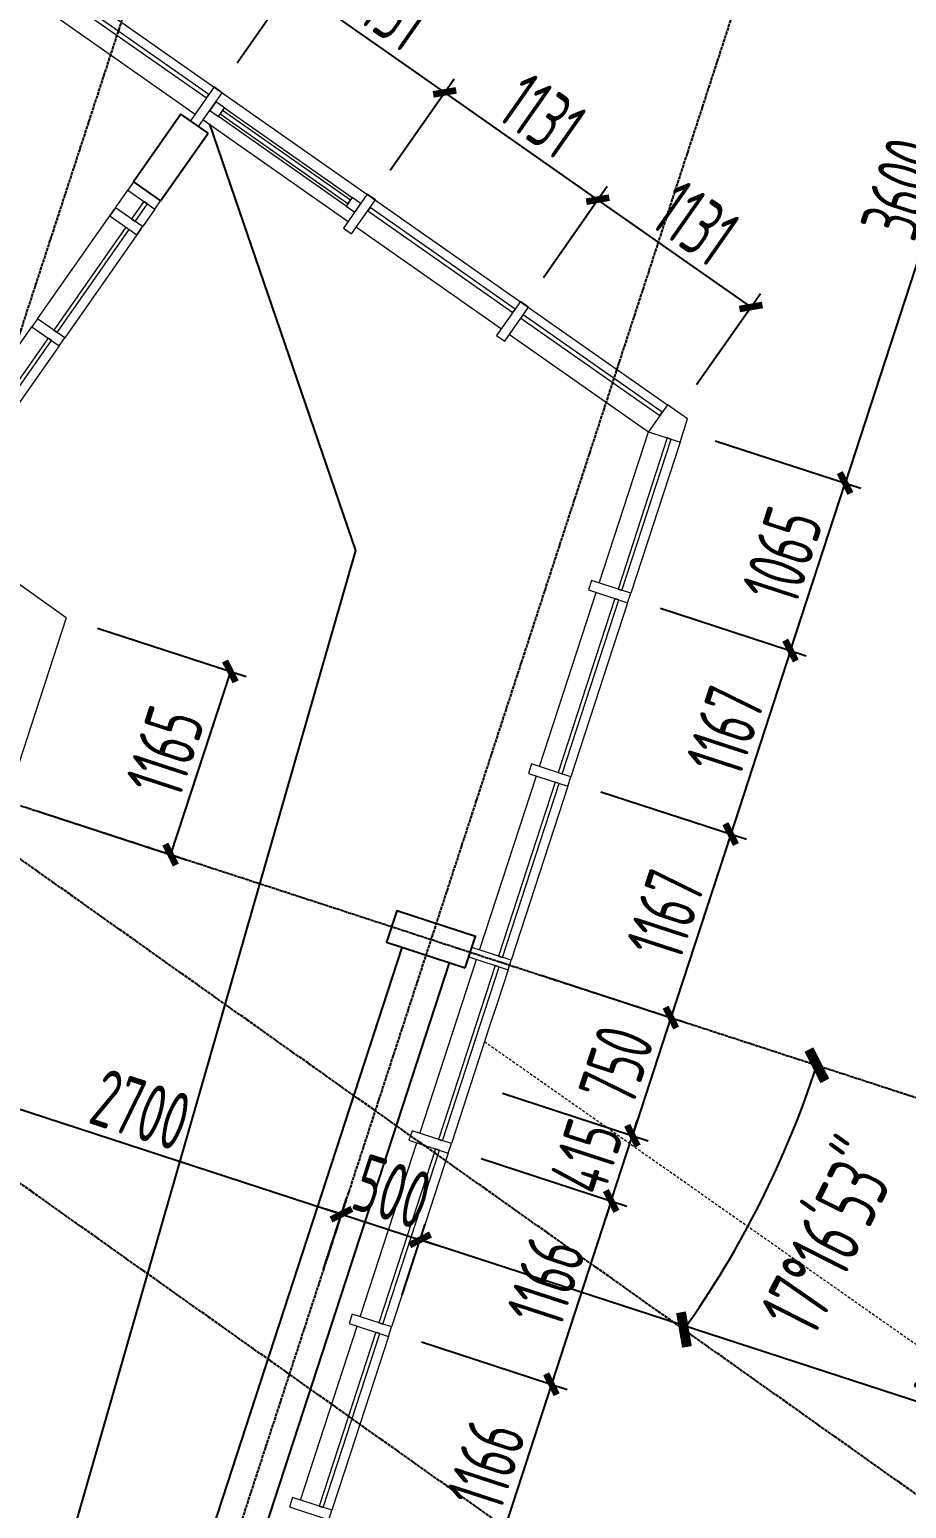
# Model space of a CAD drawing. Header units: millimetres. Extents: x 11515858 to 24947533, y -12764720 to -6305528.
# Drawn here: x 11866537 to 11871839, y -6335151 to -6326210 of the extents above; entities that cross this region are included whole.
import ezdxf

# ---------------------------------------------------------------- set-up
doc = ezdxf.new("R2010")
doc.units = ezdxf.units.MM
doc.header["$LTSCALE"] = 10
for name, pattern in [('A2-RG-AXIS$0$CENTER', [2, 1.25, -0.25, 0.25, -0.25]), ('A2-RG-AXIS$0$DOTE', [2.42, 2, -0.2, 0.02, -0.2]), ('A2-RI-F3$0$HIDDEN', [0.375, 0.25, -0.125]), ('A2-RI-F3$0$Overhead 1_16_', [2.579687, 1.5875, -0.992188])]:
    doc.linetypes.add(name, pattern=pattern)
for name, color, linetype in [('A2-RB-F3$0$A-DIMS-100', 1, 'Continuous'), ('A2-RG-AXIS$0$A-DIMS-100', 1, 'Continuous'), ('A2-RG-AXIS$0$A-GRID', 1, 'A2-RG-AXIS$0$CENTER'), ('A2-RI-F3$0$A-BEAM-PLAN-S', 2, 'Continuous'), ('A2-RI-F3$0$A-COLS-PLAN-C', 7, 'Continuous'), ('A2-RI-F3$0$A-SYMB-VOID', 35, 'Continuous')]:
    doc.layers.add(name, color=color, linetype=linetype)
for name, color, linetype, lineweight in [('A2-RI-F3$0$A-FLOR-OVHD', 8, 'A2-RI-F3$0$Overhead 1_16_', 5), ('A2-RI-F3$0$A-GLAZ', 140, 'Continuous', 5), ('A2-RI-F3$0$A-GLAZ-CWMG', 3, 'Continuous', 5), ('A2-RI-F3$0$A-WALL', 7, 'Continuous', 5)]:
    doc.layers.add(name, color=color, linetype=linetype, lineweight=lineweight)
doc.styles.add('A2-RB-F3$0$XD2008', font='hzs.shx', dxfattribs={"width": 0.7, "bigfont": 'hztxt.shx'})
doc.styles.add('A2-RG-AXIS$0$XD2008', font='hzs.shx', dxfattribs={"width": 0.7, "bigfont": 'hztxt.shx'})
doc.dimstyles.new('A2-RB-F3$0$XD100$0', dxfattribs={"dimscale": 100, "dimtxt": 3.5, "dimasz": 1, "dimexe": 1, "dimexo": 2, "dimgap": 0.5, "dimtad": 1, "dimdec": 0, "dimdsep": 46, "dimtxsty": 'A2-RB-F3$0$XD2008', "dimblk1": 'A2-RB-F3$0$_ArchTick', "dimblk2": 'A2-RB-F3$0$_ArchTick', "dimsah": 1, "dimcen": 2.5, "dimclrt": 4, "dimaunit": 1, "dimadec": 0, "dimazin": 0, "dimtfac": 1, "dimtdec": 0, "dimtix": 1, "dimtmove": 1, "dimatfit": 3, "dimfxl": 0, "dimtolj": 1, "dimtzin": 0, "dimarcsym": 0})
doc.dimstyles.new('A2-RG-AXIS$0$XD150', dxfattribs={"dimscale": 300, "dimtxt": 2.5, "dimasz": 1.5, "dimexe": 1, "dimexo": 2, "dimgap": 0.5, "dimtad": 1, "dimdec": 0, "dimdsep": 46, "dimtxsty": 'A2-RG-AXIS$0$XD2008', "dimcen": 2.5, "dimclrt": 4, "dimaunit": 1, "dimadec": 3, "dimazin": 0, "dimtfac": 1, "dimtdec": 0, "dimtmove": 2, "dimatfit": 3, "dimfxl": 0, "dimtolj": 1, "dimtzin": 0, "dimarcsym": 0})

# ---------------------------------------------------------------- blocks, each defined once
blk = doc.blocks.new('A2-RG-AXIS$0$_ArchTick')
at = {"color": 0, "linetype": 'ByBlock', "const_width": 0.4}
blk.add_lwpolyline([(-0.5, -0.5), (0.5, 0.5)], dxfattribs=at)
blk = doc.blocks.new('*D542')
at = {"layer": 'A2-RG-AXIS$0$A-DIMS-100', "color": 0, "lineweight": -2, "ltscale": 3, "transparency": 16777216}
blk.add_arc((11865636.6, -6330625.9), 5954.3, 324.66558, 341.94704, dxfattribs=at)
at = {"layer": 'Defpoints', "color": 0, "ltscale": 3, "transparency": 16777216}
for p in [(11846413.5, -6316997.8), (11840967.2, -6322585.1), (11870815.2, -6333564.6), (11878927.9, -6334958.1), (11876238.4, -6338141.9)]:
    blk.add_point(p, dxfattribs=at)
at = {"layer": 'A2-RG-AXIS$0$A-DIMS-100', "color": 0, "lineweight": -2, "ltscale": 3, "transparency": 16777216, "xscale": 150, "yscale": 150, "zscale": 150}
for p, rotation in [((11871297.8, -6332471.1), 71.94704049334831), ((11870494.1, -6334069.5), 234.6655761921282)]:
    blk.add_blockref('A2-RG-AXIS$0$_ArchTick', p, dxfattribs=dict(at, rotation=rotation))
at = {"layer": 'A2-RG-AXIS$0$A-DIMS-100', "color": 4, "ltscale": 3, "transparency": 16777216, "insert": (11871378.1, -6333512.8), "char_height": 375, "attachment_point": 5, "rotation": 63.30631, "style": 'A2-RG-AXIS$0$XD2008'}
blk.add_mtext('\\A1;17°16\'53"', dxfattribs=at)
blk = doc.blocks.new('A2-RB-F3$0$_ArchTick')
at = {"color": 0, "linetype": 'ByBlock', "const_width": 0.4}
blk.add_lwpolyline([(-0.5, -0.5), (0.5, 0.5)], dxfattribs=at)
blk = doc.blocks.new('*D640')
at = {"layer": 'A2-RB-F3$0$A-DIMS-100', "color": 0, "lineweight": -2, "transparency": 16777216}
for p, q in [((11871798.8, -6325272.6), (11872679.3, -6325559.6)), ((11872584.2, -6325528.6), (11871468.6, -6328951.4)), ((11870683.2, -6328695.4), (11871563.7, -6328982.4))]:
    blk.add_line(p, q, dxfattribs=at)
at = {"layer": 'Defpoints', "color": 0, "transparency": 16777216}
for p in [(11871608.7, -6325210.6), (11870493.1, -6328633.4), (11871468.6, -6328951.4)]:
    blk.add_point(p, dxfattribs=at)
at = {"layer": 'A2-RB-F3$0$A-DIMS-100', "color": 0, "lineweight": -2, "transparency": 16777216, "xscale": 100, "yscale": 100, "zscale": 100}
for p, rotation in [((11872584.2, -6325528.6), 71.9470404932141), ((11871468.6, -6328951.4), 251.9470404932141)]:
    blk.add_blockref('A2-RB-F3$0$_ArchTick', p, dxfattribs=dict(at, rotation=rotation))
at = {"layer": 'A2-RB-F3$0$A-DIMS-100', "color": 4, "transparency": 16777216, "insert": (11871812.5, -6327170.3), "char_height": 350, "attachment_point": 5, "rotation": 71.94704, "style": 'A2-RB-F3$0$XD2008'}
blk.add_mtext('\\A1;3600', dxfattribs=at)
blk = doc.blocks.new('*D750')
at = {"layer": 'A2-RB-F3$0$A-DIMS-100', "color": 0, "lineweight": -2, "transparency": 16777216}
for p, q in [((11866866.6, -6325762), (11867253, -6325210.5)), ((11868121.5, -6325941.1), (11867195.6, -6325292.4)), ((11867792.5, -6326410.7), (11868178.8, -6325859.2))]:
    blk.add_line(p, q, dxfattribs=at)
at = {"layer": 'Defpoints', "color": 0, "transparency": 16777216}
for p in [(11867195.6, -6325292.4), (11866751.8, -6325925.8), (11867677.7, -6326574.5)]:
    blk.add_point(p, dxfattribs=at)
at = {"layer": 'A2-RB-F3$0$A-DIMS-100', "color": 0, "lineweight": -2, "transparency": 16777216, "xscale": 100, "yscale": 100, "zscale": 100}
for p, rotation in [((11867195.6, -6325292.4), 144.9846443538181), ((11868121.5, -6325941.1), 324.9846443538181)]:
    blk.add_blockref('A2-RB-F3$0$_ArchTick', p, dxfattribs=dict(at, rotation=rotation))
at = {"layer": 'A2-RB-F3$0$A-DIMS-100', "color": 4, "transparency": 16777216, "insert": (11867787.6, -6325432.5), "char_height": 350, "attachment_point": 5, "rotation": 324.98464, "style": 'A2-RB-F3$0$XD2008'}
blk.add_mtext('\\A1;1131', dxfattribs=at)
blk = doc.blocks.new('*D755')
at = {"layer": 'A2-RB-F3$0$A-DIMS-100', "color": 0, "lineweight": -2, "transparency": 16777216}
for p, q in [((11869644.2, -6327708), (11870030.6, -6327156.6)), ((11870899.1, -6327887.1), (11869973.2, -6327238.5)), ((11870570.1, -6328356.7), (11870956.5, -6327805.2))]:
    blk.add_line(p, q, dxfattribs=at)
at = {"layer": 'Defpoints', "color": 0, "transparency": 16777216}
for p in [(11869973.2, -6327238.5), (11869529.5, -6327871.8), (11870455.4, -6328520.5)]:
    blk.add_point(p, dxfattribs=at)
at = {"layer": 'A2-RB-F3$0$A-DIMS-100', "color": 0, "lineweight": -2, "transparency": 16777216, "xscale": 100, "yscale": 100, "zscale": 100}
for p, rotation in [((11869973.2, -6327238.5), 144.9846443539264), ((11870899.1, -6327887.1), 324.9846443539264)]:
    blk.add_blockref('A2-RB-F3$0$_ArchTick', p, dxfattribs=dict(at, rotation=rotation))
at = {"layer": 'A2-RB-F3$0$A-DIMS-100', "color": 4, "transparency": 16777216, "insert": (11870565.3, -6327378.5), "char_height": 350, "attachment_point": 5, "rotation": 324.98464, "style": 'A2-RB-F3$0$XD2008'}
blk.add_mtext('\\A1;1131', dxfattribs=at)
blk = doc.blocks.new('*D756')
at = {"layer": 'A2-RB-F3$0$A-DIMS-100', "color": 0, "lineweight": -2, "transparency": 16777216}
for p, q in [((11868718.4, -6327059.3), (11869104.7, -6326507.9)), ((11869973.2, -6327238.5), (11869047.3, -6326589.8)), ((11869644.2, -6327708), (11870030.6, -6327156.6))]:
    blk.add_line(p, q, dxfattribs=at)
at = {"layer": 'Defpoints', "color": 0, "transparency": 16777216}
for p in [(11869047.3, -6326589.8), (11868603.6, -6327223.1), (11869529.5, -6327871.8)]:
    blk.add_point(p, dxfattribs=at)
at = {"layer": 'A2-RB-F3$0$A-DIMS-100', "color": 0, "lineweight": -2, "transparency": 16777216, "xscale": 100, "yscale": 100, "zscale": 100}
for p, rotation in [((11869047.3, -6326589.8), 144.9846443538181), ((11869973.2, -6327238.5), 324.9846443538181)]:
    blk.add_blockref('A2-RB-F3$0$_ArchTick', p, dxfattribs=dict(at, rotation=rotation))
at = {"layer": 'A2-RB-F3$0$A-DIMS-100', "color": 4, "transparency": 16777216, "insert": (11869639.4, -6326729.8), "char_height": 350, "attachment_point": 5, "rotation": 324.98464, "style": 'A2-RB-F3$0$XD2008'}
blk.add_mtext('\\A1;1131', dxfattribs=at)
blk = doc.blocks.new('*D757')
at = {"layer": 'A2-RB-F3$0$A-DIMS-100', "color": 0, "lineweight": -2, "transparency": 16777216}
for p, q in [((11867792.5, -6326410.7), (11868178.8, -6325859.2)), ((11869047.3, -6326589.8), (11868121.5, -6325941.1)), ((11868718.4, -6327059.3), (11869104.7, -6326507.9))]:
    blk.add_line(p, q, dxfattribs=at)
at = {"layer": 'Defpoints', "color": 0, "transparency": 16777216}
for p in [(11868121.5, -6325941.1), (11867677.7, -6326574.5), (11868603.6, -6327223.1)]:
    blk.add_point(p, dxfattribs=at)
at = {"layer": 'A2-RB-F3$0$A-DIMS-100', "color": 0, "lineweight": -2, "transparency": 16777216, "xscale": 100, "yscale": 100, "zscale": 100}
for p, rotation in [((11868121.5, -6325941.1), 144.9846443539264), ((11869047.3, -6326589.8), 324.9846443539264)]:
    blk.add_blockref('A2-RB-F3$0$_ArchTick', p, dxfattribs=dict(at, rotation=rotation))
at = {"layer": 'A2-RB-F3$0$A-DIMS-100', "color": 4, "transparency": 16777216, "insert": (11868713.5, -6326081.2), "char_height": 350, "attachment_point": 5, "rotation": 324.98464, "style": 'A2-RB-F3$0$XD2008'}
blk.add_mtext('\\A1;1131', dxfattribs=at)
blk = doc.blocks.new('*D758')
at = {"layer": 'A2-RB-F3$0$A-DIMS-100', "color": 0, "lineweight": -2, "transparency": 16777216}
for p, q in [((11870353, -6329708.4), (11871233.5, -6329995.4)), ((11871138.4, -6329964.4), (11870776.7, -6331074.1)), ((11869991.4, -6330818.1), (11870871.8, -6331105))]:
    blk.add_line(p, q, dxfattribs=at)
at = {"layer": 'Defpoints', "color": 0, "transparency": 16777216}
for p in [(11870162.9, -6329646.4), (11869801.2, -6330756.1), (11870776.7, -6331074.1)]:
    blk.add_point(p, dxfattribs=at)
at = {"layer": 'A2-RB-F3$0$A-DIMS-100', "color": 0, "lineweight": -2, "transparency": 16777216, "xscale": 100, "yscale": 100, "zscale": 100}
for p, rotation in [((11871138.4, -6329964.4), 71.94704049331521), ((11870776.7, -6331074.1), 251.9470404933152)]:
    blk.add_blockref('A2-RB-F3$0$_ArchTick', p, dxfattribs=dict(at, rotation=rotation))
at = {"layer": 'A2-RB-F3$0$A-DIMS-100', "color": 4, "transparency": 16777216, "insert": (11870743.7, -6330449.5), "char_height": 350, "attachment_point": 5, "rotation": 71.94704, "style": 'A2-RB-F3$0$XD2008'}
blk.add_mtext('\\A1;1167', dxfattribs=at)
blk = doc.blocks.new('*D759')
at = {"layer": 'A2-RB-F3$0$A-DIMS-100', "color": 0, "lineweight": -2, "transparency": 16777216}
for p, q in [((11869991.4, -6330818.1), (11870871.8, -6331105)), ((11870776.7, -6331074.1), (11870415.2, -6332183.4)), ((11869629.8, -6331927.4), (11870510.2, -6332214.4))]:
    blk.add_line(p, q, dxfattribs=at)
at = {"layer": 'Defpoints', "color": 0, "transparency": 16777216}
for p in [(11869801.2, -6330756.1), (11869439.6, -6331865.4), (11870415.2, -6332183.4)]:
    blk.add_point(p, dxfattribs=at)
at = {"layer": 'A2-RB-F3$0$A-DIMS-100', "color": 0, "lineweight": -2, "transparency": 16777216, "xscale": 100, "yscale": 100, "zscale": 100}
for p, rotation in [((11870776.7, -6331074.1), 71.94704049338117), ((11870415.2, -6332183.4), 251.9470404933812)]:
    blk.add_blockref('A2-RB-F3$0$_ArchTick', p, dxfattribs=dict(at, rotation=rotation))
at = {"layer": 'A2-RB-F3$0$A-DIMS-100', "color": 4, "transparency": 16777216, "insert": (11870382, -6331559), "char_height": 350, "attachment_point": 5, "rotation": 71.94704, "style": 'A2-RB-F3$0$XD2008'}
blk.add_mtext('\\A1;1167', dxfattribs=at)
blk = doc.blocks.new('*D760')
at = {"layer": 'A2-RB-F3$0$A-DIMS-100', "color": 0, "lineweight": -2, "transparency": 16777216}
for p, q in [((11869629.8, -6331927.4), (11870510.2, -6332214.4)), ((11870415.1, -6332183.4), (11870182.6, -6332896.8)), ((11869397.3, -6332640.8), (11870277.7, -6332927.8))]:
    blk.add_line(p, q, dxfattribs=at)
at = {"layer": 'Defpoints', "color": 0, "transparency": 16777216}
for p in [(11869439.6, -6331865.5), (11869207.1, -6332578.8), (11870182.6, -6332896.8)]:
    blk.add_point(p, dxfattribs=at)
at = {"layer": 'A2-RB-F3$0$A-DIMS-100', "color": 0, "lineweight": -2, "transparency": 16777216, "xscale": 100, "yscale": 100, "zscale": 100}
for p, rotation in [((11870415.1, -6332183.4), 71.94674864852512), ((11870182.6, -6332896.8), 251.9467486485251)]:
    blk.add_blockref('A2-RB-F3$0$_ArchTick', p, dxfattribs=dict(at, rotation=rotation))
at = {"layer": 'A2-RB-F3$0$A-DIMS-100', "color": 4, "transparency": 16777216, "insert": (11870085, -6332470.4), "char_height": 350, "attachment_point": 5, "rotation": 71.94675, "style": 'A2-RB-F3$0$XD2008'}
blk.add_mtext('\\A1;750', dxfattribs=at)
blk = doc.blocks.new('*D761')
at = {"layer": 'A2-RB-F3$0$A-DIMS-100', "color": 0, "lineweight": -2, "transparency": 16777216}
for p, q in [((11869397.3, -6332640.8), (11870277.7, -6332927.8)), ((11870182.6, -6332896.8), (11870213.6, -6332801.7)), ((11870053.9, -6333291.7), (11870182.6, -6332896.8)), ((11869268.5, -6333035.7), (11870149, -6333322.7)), ((11870053.9, -6333291.7), (11870022.9, -6333386.8))]:
    blk.add_line(p, q, dxfattribs=at)
at = {"layer": 'Defpoints', "color": 0, "transparency": 16777216}
for p in [(11869207.1, -6332578.8), (11870182.6, -6332896.8), (11869078.4, -6332973.7)]:
    blk.add_point(p, dxfattribs=at)
at = {"layer": 'A2-RB-F3$0$A-DIMS-100', "color": 0, "lineweight": -2, "transparency": 16777216, "xscale": 100, "yscale": 100, "zscale": 100}
for p, rotation in [((11870182.6, -6332896.8), 251.946748648481), ((11870053.9, -6333291.7), 71.94674864848099)]:
    blk.add_blockref('A2-RB-F3$0$_ArchTick', p, dxfattribs=dict(at, rotation=rotation))
at = {"layer": 'A2-RB-F3$0$A-DIMS-100', "color": 4, "transparency": 16777216, "insert": (11869904.3, -6333024.5), "char_height": 350, "attachment_point": 5, "rotation": 71.94675, "style": 'A2-RB-F3$0$XD2008'}
blk.add_mtext('\\A1;415', dxfattribs=at)
blk = doc.blocks.new('*D762')
at = {"layer": 'A2-RB-F3$0$A-DIMS-100', "color": 0, "lineweight": -2, "transparency": 16777216}
for p, q in [((11870683.2, -6328695.4), (11871563.7, -6328982.4)), ((11871138.4, -6329964.4), (11871468.6, -6328951.4)), ((11870353, -6329708.4), (11871233.5, -6329995.4))]:
    blk.add_line(p, q, dxfattribs=at)
at = {"layer": 'Defpoints', "color": 0, "transparency": 16777216}
for p in [(11870493.1, -6328633.4), (11871468.6, -6328951.4), (11870162.9, -6329646.4)]:
    blk.add_point(p, dxfattribs=at)
at = {"layer": 'A2-RB-F3$0$A-DIMS-100', "color": 0, "lineweight": -2, "transparency": 16777216, "xscale": 100, "yscale": 100, "zscale": 100}
for p, rotation in [((11871468.6, -6328951.4), 71.94704049339302), ((11871138.4, -6329964.4), 251.947040493393)]:
    blk.add_blockref('A2-RB-F3$0$_ArchTick', p, dxfattribs=dict(at, rotation=rotation))
at = {"layer": 'A2-RB-F3$0$A-DIMS-100', "color": 4, "transparency": 16777216, "insert": (11871089.6, -6329388.1), "char_height": 350, "attachment_point": 5, "rotation": 71.94704, "style": 'A2-RB-F3$0$XD2008'}
blk.add_mtext('\\A1;1065', dxfattribs=at)
blk = doc.blocks.new('*D763')
at = {"layer": 'A2-RB-F3$0$A-DIMS-100', "color": 0, "lineweight": -2, "transparency": 16777216}
for p, q in [((11869268.5, -6333035.7), (11870149, -6333322.7)), ((11870053.9, -6333291.7), (11869692.7, -6334400)), ((11868907.3, -6334144), (11869787.7, -6334431))]:
    blk.add_line(p, q, dxfattribs=at)
at = {"layer": 'Defpoints', "color": 0, "transparency": 16777216}
for p in [(11869078.4, -6332973.7), (11868717.1, -6334082), (11869692.7, -6334400)]:
    blk.add_point(p, dxfattribs=at)
at = {"layer": 'A2-RB-F3$0$A-DIMS-100', "color": 0, "lineweight": -2, "transparency": 16777216, "xscale": 100, "yscale": 100, "zscale": 100}
for p, rotation in [((11870053.9, -6333291.7), 71.947040493393), ((11869692.7, -6334400), 251.947040493393)]:
    blk.add_blockref('A2-RB-F3$0$_ArchTick', p, dxfattribs=dict(at, rotation=rotation))
at = {"layer": 'A2-RB-F3$0$A-DIMS-100', "color": 4, "transparency": 16777216, "insert": (11869659.4, -6333776.1), "char_height": 350, "attachment_point": 5, "rotation": 71.94704, "style": 'A2-RB-F3$0$XD2008'}
blk.add_mtext('\\A1;1166', dxfattribs=at)
blk = doc.blocks.new('*D764')
at = {"layer": 'A2-RB-F3$0$A-DIMS-100', "color": 0, "lineweight": -2, "transparency": 16777216}
for p, q in [((11868907.3, -6334144), (11869787.7, -6334431)), ((11869692.7, -6334400), (11869331.4, -6335508.2)), ((11868546.1, -6335252.2), (11869426.5, -6335539.2))]:
    blk.add_line(p, q, dxfattribs=at)
at = {"layer": 'Defpoints', "color": 0, "transparency": 16777216}
for p in [(11868717.1, -6334082), (11868355.9, -6335190.3), (11869331.4, -6335508.2)]:
    blk.add_point(p, dxfattribs=at)
at = {"layer": 'A2-RB-F3$0$A-DIMS-100', "color": 0, "lineweight": -2, "transparency": 16777216, "xscale": 100, "yscale": 100, "zscale": 100}
for p, rotation in [((11869692.7, -6334400), 71.94704049330595), ((11869331.4, -6335508.2), 251.9470404933059)]:
    blk.add_blockref('A2-RB-F3$0$_ArchTick', p, dxfattribs=dict(at, rotation=rotation))
at = {"layer": 'A2-RB-F3$0$A-DIMS-100', "color": 4, "transparency": 16777216, "insert": (11869298.1, -6334884.4), "char_height": 350, "attachment_point": 5, "rotation": 71.94704, "style": 'A2-RB-F3$0$XD2008'}
blk.add_mtext('\\A1;1166', dxfattribs=at)
blk = doc.blocks.new('*D655')
at = {"layer": 'A2-RB-F3$0$A-DIMS-100', "color": 0, "lineweight": -2, "transparency": 16777216}
for p, q in [((11865747.9, -6332867.2), (11865887.3, -6332439.8)), ((11865856.3, -6332534.9), (11868423.4, -6333371.6)), ((11868315, -6333703.9), (11868454.3, -6333276.5))]:
    blk.add_line(p, q, dxfattribs=at)
at = {"layer": 'Defpoints', "color": 0, "transparency": 16777216}
for p in [(11865686, -6333057.4), (11868423.4, -6333371.6), (11868253, -6333894.1)]:
    blk.add_point(p, dxfattribs=at)
at = {"layer": 'A2-RB-F3$0$A-DIMS-100', "color": 0, "lineweight": -2, "transparency": 16777216, "xscale": 100, "yscale": 100, "zscale": 100}
for p, rotation in [((11865856.3, -6332534.9), 161.9470385818917), ((11868423.4, -6333371.6), 341.9470385818917)]:
    blk.add_blockref('A2-RB-F3$0$_ArchTick', p, dxfattribs=dict(at, rotation=rotation))
at = {"layer": 'A2-RB-F3$0$A-DIMS-100', "color": 4, "transparency": 16777216, "insert": (11867209.5, -6332739.3), "char_height": 350, "attachment_point": 5, "rotation": 341.94704, "style": 'A2-RB-F3$0$XD2008'}
blk.add_mtext('\\A1;2700', dxfattribs=at)
blk = doc.blocks.new('*D656')
at = {"layer": 'A2-RB-F3$0$A-DIMS-100', "color": 0, "lineweight": -2, "transparency": 16777216}
for p, q in [((11868315, -6333703.9), (11868454.3, -6333276.5)), ((11868423.4, -6333371.6), (11868328.3, -6333340.6)), ((11868423.4, -6333371.6), (11868898.7, -6333526.5)), ((11868790.4, -6333858.9), (11868929.7, -6333431.5)), ((11868898.7, -6333526.5), (11868993.8, -6333557.5))]:
    blk.add_line(p, q, dxfattribs=at)
at = {"layer": 'Defpoints', "color": 0, "transparency": 16777216}
for p in [(11868898.7, -6333526.5), (11868253, -6333894.1), (11868728.4, -6334049)]:
    blk.add_point(p, dxfattribs=at)
at = {"layer": 'A2-RB-F3$0$A-DIMS-100', "color": 0, "lineweight": -2, "transparency": 16777216, "xscale": 100, "yscale": 100, "zscale": 100}
for p, rotation in [((11868423.4, -6333371.6), 341.9467486484336), ((11868898.7, -6333526.5), 161.9467486484336)]:
    blk.add_blockref('A2-RB-F3$0$_ArchTick', p, dxfattribs=dict(at, rotation=rotation))
at = {"layer": 'A2-RB-F3$0$A-DIMS-100', "color": 4, "transparency": 16777216, "insert": (11868730.8, -6333235.1), "char_height": 350, "attachment_point": 5, "rotation": 341.94675, "style": 'A2-RB-F3$0$XD2008'}
blk.add_mtext('\\A1;500', dxfattribs=at)
blk = doc.blocks.new('*D661')
at = {"layer": 'A2-RB-F3$0$A-DIMS-100', "color": 0, "lineweight": -2, "transparency": 16777216}
for p, q in [((11866948.8, -6329828.5), (11867846.4, -6330121.4)), ((11867751.4, -6330090.4), (11867390, -6331197.8)), ((11866587.4, -6330935.9), (11867485, -6331228.8))]:
    blk.add_line(p, q, dxfattribs=at)
at = {"layer": 'Defpoints', "color": 0, "transparency": 16777216}
for p in [(11866758.7, -6329766.4), (11866397.3, -6330873.8), (11867390, -6331197.8)]:
    blk.add_point(p, dxfattribs=at)
at = {"layer": 'A2-RB-F3$0$A-DIMS-100', "color": 0, "lineweight": -2, "transparency": 16777216, "xscale": 100, "yscale": 100, "zscale": 100}
for p, rotation in [((11867751.4, -6330090.4), 71.92586464270732), ((11867390, -6331197.8), 251.9258646427073)]:
    blk.add_blockref('A2-RB-F3$0$_ArchTick', p, dxfattribs=dict(at, rotation=rotation))
at = {"layer": 'A2-RB-F3$0$A-DIMS-100', "color": 4, "transparency": 16777216, "insert": (11867356.8, -6330574.3), "char_height": 350, "attachment_point": 5, "rotation": 71.92586, "style": 'A2-RB-F3$0$XD2008'}
blk.add_mtext('\\A1;1165', dxfattribs=at)
blk = doc.blocks.new('*D991')
at = {"layer": 'A2-RB-F3$0$A-DIMS-100', "color": 0, "lineweight": -2, "transparency": 16777216}
for p, q in [((11868790.4, -6333858.9), (11868929.7, -6333431.5)), ((11874128.3, -6335231), (11868898.7, -6333526.5)), ((11874019.9, -6335563.4), (11874159.3, -6335136))]:
    blk.add_line(p, q, dxfattribs=at)
at = {"layer": 'Defpoints', "color": 0, "transparency": 16777216}
for p in [(11868898.7, -6333526.5), (11868728.4, -6334049), (11873958, -6335753.6)]:
    blk.add_point(p, dxfattribs=at)
at = {"layer": 'A2-RB-F3$0$A-DIMS-100', "color": 0, "lineweight": -2, "transparency": 16777216, "xscale": 100, "yscale": 100, "zscale": 100}
for p, rotation in [((11868898.7, -6333526.5), 161.9470652825233), ((11874128.3, -6335231), 341.9470652825233)]:
    blk.add_blockref('A2-RB-F3$0$_ArchTick', p, dxfattribs=dict(at, rotation=rotation))
at = {"layer": 'A2-RB-F3$0$A-DIMS-100', "color": 4, "transparency": 16777216, "insert": (11872196.8, -6334334.1), "char_height": 350, "attachment_point": 5, "rotation": 341.94707, "style": 'A2-RB-F3$0$XD2008'}
blk.add_mtext('\\A1;5500', dxfattribs=at)
blk = doc.blocks.new('A2-RI-F3$0$System Panel - Glazed-5381746-Documents - Level 3')
at = {"layer": 'A2-RI-F3$0$A-GLAZ', "lineweight": 13}
for p, q in [((65, 44.5), (-65, 44.5)), ((-65, 44.5), (-65, 19.1)), ((-65, 19.1), (65, 19.1)), ((65, 19.1), (65, 44.5))]:
    blk.add_line(p, q, dxfattribs=at)
blk = doc.blocks.new('A2-RI-F3$0$Rectangular Mullion - 60mm x 200mm-5381738-Documents - Level 3')
at = {"layer": 'A2-RI-F3$0$A-GLAZ-CWMG'}
for p, q in [((87349, -14003.1), (87585.3, -13228.3)), ((87776.6, -13286.6), (87540.3, -14061.4))]:
    blk.add_line(p, q, dxfattribs=at)
blk = doc.blocks.new('A2-RI-F3$0$Rectangular Mullion - 60mm x 200mm-5381737-Documents - Level 3')
at = {"layer": 'A2-RI-F3$0$A-GLAZ-CWMG'}
for p, q in [((87602.8, -13170.9), (87640.7, -13046.6)), ((87832, -13105), (87794.1, -13229.3))]:
    blk.add_line(p, q, dxfattribs=at)
blk = doc.blocks.new('A2-RI-F3$0$Rectangular Mullion - 60mm x 200mm-5220900-Documents - Level 3')
at = {"layer": 'A2-RI-F3$0$A-GLAZ-CWMG', "lineweight": 20}
for p, q in [((-30, 100), (30, 100)), ((-30, -100), (-30, 100)), ((30, 100), (30, -100)), ((30, -100), (-30, -100))]:
    blk.add_line(p, q, dxfattribs=at)
blk = doc.blocks.new('A2-RI-F3$0$System Panel - Glazed-5381754-Documents - Level 3')
at = {"layer": 'A2-RI-F3$0$A-GLAZ', "lineweight": 13}
for p, q in [((450, 44.45), (-450, 44.45)), ((-450, 44.45), (-450, 19.05)), ((-450, 19.05), (450, 19.05)), ((450, 19.05), (450, 44.45))]:
    blk.add_line(p, q, dxfattribs=at)
blk = doc.blocks.new('A2-RI-F3$0$Rectangular Mullion - 60mm x 200mm-5381740-Documents - Level 3')
at = {"layer": 'A2-RI-F3$0$A-GLAZ-CWMG'}
for p, q in [((87069, -14921.3), (87331.5, -14060.4)), ((87522.8, -14118.8), (87260.3, -14979.6))]:
    blk.add_line(p, q, dxfattribs=at)
blk = doc.blocks.new('A2-RI-F3$0$Rectangular Mullion - 60mm x 200mm-5347401-Documents - Level 3')
at = {"layer": 'A2-RI-F3$0$A-GLAZ-CWMG', "lineweight": 20}
for p, q in [((0, 100), (-60, 100)), ((-60, 100), (-60, -100)), ((0, -100), (0, 100)), ((-60, -100), (0, -100))]:
    blk.add_line(p, q, dxfattribs=at)
blk = doc.blocks.new('A2-RI-F3$0$System Panel - Glazed - Frit-5394088-Documents - Level 3')
at = {"layer": 'A2-RI-F3$0$A-GLAZ', "lineweight": 13}
for p, q in [((480.7, 44.4), (-480.7, 44.4)), ((-480.7, 44.4), (-480.7, 19.1)), ((-480.7, 19.1), (480.7, 19.1)), ((480.7, 19.1), (480.7, 44.4))]:
    blk.add_line(p, q, dxfattribs=at)
blk = doc.blocks.new('A2-RI-F3$0$System Panel - Glazed - Frit-5394245-Documents - Level 3')
at = {"layer": 'A2-RI-F3$0$A-GLAZ', "lineweight": 13}
for p, q in [((552.8, 44.4), (-552.8, 44.4)), ((-552.8, 44.4), (-552.8, 19)), ((-552.8, 19), (552.8, 19)), ((552.8, 19), (552.8, 44.4))]:
    blk.add_line(p, q, dxfattribs=at)
blk = doc.blocks.new('A2-RI-F3$0$Rectangular Mullion - 60mm x 200mm-5394210-Documents - Level 3')
at = {"layer": 'A2-RI-F3$0$A-GLAZ-CWMG'}
blk.add_line((91287, -18085.6), (91287, -18972.1), dxfattribs=at)
blk = doc.blocks.new('A2-RI-F3$0$Rectangular Mullion - 60mm x 200mm-5394211-Documents - Level 3')
at = {"layer": 'A2-RI-F3$0$A-GLAZ-CWMG'}
blk.add_line((91287, -19251.3), (91287, -19994.5), dxfattribs=at)
blk = doc.blocks.new('A2-RI-F3$0$Rectangular Mullion - 60mm x 200mm-5162788-Documents - Level 3')
at = {"layer": 'A2-RI-F3$0$A-GLAZ-CWMG'}
blk.add_line((91287, -16919.9), (91287, -17141.2), dxfattribs=at)
blk = doc.blocks.new('A2-RI-F3$0$CW Operable Unit - Awning-5162002-Documents - Level 3')
at = {"layer": 'A2-RI-F3$0$A-GLAZ', "lineweight": 20}
for p, q in [((-471.8, 31.7), (-535.3, 31.7)), ((-535.3, 31.7), (-535.3, -31.8)), ((-471.8, -31.8), (-471.8, 31.7)), ((535.3, 31.7), (471.8, 31.7)), ((471.8, 31.7), (471.8, -31.8)), ((535.3, -31.8), (535.3, 31.7)), ((-535.3, -31.8), (-471.8, -31.8)), ((471.8, -31.8), (535.3, -31.8))]:
    blk.add_line(p, q, dxfattribs=at)
at = {"layer": 'A2-RI-F3$0$A-GLAZ'}
for p, q in [((-471.8, 31.7), (471.8, 31.7)), ((471.8, -31.8), (-471.8, -31.8))]:
    blk.add_line(p, q, dxfattribs=at)
at = {"layer": 'A2-RI-F3$0$A-GLAZ', "lineweight": 13}
for p, q in [((471.8, 12.7), (-471.8, 12.7)), ((-471.8, 12.7), (-471.8, -12.7)), ((471.8, -12.7), (471.8, 12.7)), ((-471.8, -12.7), (471.8, -12.7))]:
    blk.add_line(p, q, dxfattribs=at)
blk = doc.blocks.new('A2-RI-F3$0$System Panel - Glazed-4976619-Documents - Level 3')
at = {"layer": 'A2-RI-F3$0$A-GLAZ', "lineweight": 13}
for p, q in [((513.2, 44.5), (-513.2, 44.5)), ((-513.2, 44.5), (-513.2, 19.1)), ((-513.2, 19.1), (513.2, 19.1)), ((513.2, 19.1), (513.2, 44.5))]:
    blk.add_line(p, q, dxfattribs=at)
blk = doc.blocks.new('A2-RI-F3$0$Rectangular Mullion - 60mm x 200mm-V12-Documents - Level 3')
at = {"layer": 'A2-RI-F3$0$A-GLAZ-CWMG'}
blk.add_line((91287, -15753.2), (91287, -16859.9), dxfattribs=at)
blk = doc.blocks.new('A2-RI-F3$0$Rectangular Mullion - 60mm x 200mm-4987447-Documents - Level 3')
at = {"layer": 'A2-RI-F3$0$A-GLAZ-CWMG'}
blk.add_line((91287, -13564.6), (91287, -14526), dxfattribs=at)
blk = doc.blocks.new('A2-RI-F3$0$System Panel - Glazed-5346877-Documents - Level 3')
at = {"layer": 'A2-RI-F3$0$A-GLAZ', "lineweight": 13}
for p, q in [((550.3, 44.5), (-520.3, 44.5)), ((-520.3, 44.5), (-520.3, 19.1)), ((-520.3, 19.1), (550.3, 19.1)), ((550.3, 19.1), (550.3, 44.5))]:
    blk.add_line(p, q, dxfattribs=at)
blk = doc.blocks.new('A2-RI-F3$0$System Panel - Glazed-4976622-Documents - Level 3')
at = {"layer": 'A2-RI-F3$0$A-GLAZ', "lineweight": 13}
for p, q in [((535.3, 44.4), (-535.3, 44.4)), ((-535.3, 44.4), (-535.3, 19)), ((-535.3, 19), (535.3, 19)), ((535.3, 19), (535.3, 44.4))]:
    blk.add_line(p, q, dxfattribs=at)
blk = doc.blocks.new('A2-RI-F3$0$Rectangular Mullion - 60mm x 200mm-3710276-Documents - Level 3')
at = {"layer": 'A2-RI-F3$0$A-GLAZ-CWMG', "lineweight": 13}
for p, q in [((-30, 150), (30, 150)), ((-30, -100), (-30, 150)), ((30, 150), (30, -100)), ((30, -100), (-30, -100))]:
    blk.add_line(p, q, dxfattribs=at)
blk = doc.blocks.new('A2-RI-F3$0$Rectangular Mullion - 60mm x 200mm-3687298-Documents - Level 3')
at = {"layer": 'A2-RI-F3$0$A-GLAZ-CWMG', "lineweight": 13}
for p, q in [((-30, 150), (30, 150)), ((-30, -100), (-30, 150)), ((30, 150), (30, -100)), ((30, -100), (-30, -100))]:
    blk.add_line(p, q, dxfattribs=at)
blk = doc.blocks.new('A2-RI-F3$0$Rectangular Mullion - 60mm x 200mm-3681593-Documents - Level 3')
at = {"layer": 'A2-RI-F3$0$A-GLAZ-CWMG', "lineweight": 13}
for p, q in [((-30, 150), (30, 150)), ((-30, -100), (-30, 150)), ((30, 150), (30, -100)), ((30, -100), (-30, -100))]:
    blk.add_line(p, q, dxfattribs=at)
blk = doc.blocks.new('A2-RI-F3$0$Quad Corner Mullion - 200mm x 200mm Quad Corner-3876950-Documents - Level 3')
at = {"layer": 'A2-RI-F3$0$A-GLAZ-CWMG', "lineweight": 20}
for p, q in [((-74, 100), (117.3, 41.7)), ((-74, -100), (-74, 100)), ((117.3, 41.7), (74, -100)), ((74, -100), (-74, -100))]:
    blk.add_line(p, q, dxfattribs=at)
blk = doc.blocks.new('A2-RI-F3$0$System Panel - Glazed - Frit-5394264-Documents - Level 3')
at = {"layer": 'A2-RI-F3$0$A-GLAZ', "lineweight": 13}
for p, q in [((552.8, 44.4), (-552.8, 44.4)), ((-552.8, 44.4), (-552.8, 19.1)), ((-552.8, 19.1), (552.8, 19.1)), ((552.8, 19.1), (552.8, 44.4))]:
    blk.add_line(p, q, dxfattribs=at)
blk = doc.blocks.new('A2-RI-F3$0$System Panel - Glazed - Frit-5347632-Documents - Level 3')
at = {"layer": 'A2-RI-F3$0$A-GLAZ', "lineweight": 13}
for p, q in [((539.8, 44.4), (-567, 44.4)), ((-567, 44.4), (-567, 19.1)), ((-567, 19.1), (539.8, 19.1)), ((539.8, 19.1), (539.8, 44.4))]:
    blk.add_line(p, q, dxfattribs=at)
blk = doc.blocks.new('A2-RI-F3$0$System Panel - Glazed - Frit-5394276-Documents - Level 3')
at = {"layer": 'A2-RI-F3$0$A-GLAZ', "lineweight": 13}
for p, q in [((552.9, 44.4), (-552.9, 44.4)), ((-552.9, 44.4), (-552.9, 19.1)), ((-552.9, 19.1), (552.9, 19.1)), ((552.9, 19.1), (552.9, 44.4))]:
    blk.add_line(p, q, dxfattribs=at)
blk = doc.blocks.new('A2-RI-F3$0$Rectangular Mullion - 60mm x 200mm-V14-Documents - Level 3')
at = {"layer": 'A2-RI-F3$0$A-GLAZ-CWMG', "lineweight": 20}
for p, q in [((-30, 149.9), (30, 149.9)), ((-30, -100), (-30, 149.9)), ((30, 149.9), (30, -100)), ((30, -100), (-30, -100))]:
    blk.add_line(p, q, dxfattribs=at)
blk = doc.blocks.new('A2-RI-F3$0$System Panel - Glazed - Frit-5018939-Documents - Level 3')
at = {"layer": 'A2-RI-F3$0$A-GLAZ', "lineweight": 13}
for p, q in [((553.6, 44.4), (-553.6, 44.4)), ((-553.6, 44.4), (-553.6, 19)), ((-553.6, 19), (553.6, 19)), ((553.6, 19), (553.6, 44.4))]:
    blk.add_line(p, q, dxfattribs=at)
blk = doc.blocks.new('A2-RI-F3$0$Rectangular Mullion - 60mm x 200mm-4986514-Documents - Level 3')
at = {"layer": 'A2-RI-F3$0$A-GLAZ-CWMG'}
blk.add_line((91287, -14586), (91287, -15693.2), dxfattribs=at)
blk = doc.blocks.new('A2-RI-F3$0$Rectangular Mullion - 60mm x 200mm-5394219-Documents - Level 3')
at = {"layer": 'A2-RI-F3$0$A-GLAZ-CWMG'}
blk.add_line((91287, -18972.1), (91287, -19191.3), dxfattribs=at)
blk = doc.blocks.new('A2-RI-F3$0$Rectangular Mullion - 60mm x 200mm-5394221-Documents - Level 3')
at = {"layer": 'A2-RI-F3$0$A-GLAZ-CWMG'}
blk.add_line((91287, -19994.5), (91287, -20356.9), dxfattribs=at)
blk = doc.blocks.new('A2-RI-F3$0$Rectangular Mullion - 60mm x 200mm-5394230-Documents - Level 3')
at = {"layer": 'A2-RI-F3$0$A-GLAZ-CWMG'}
blk.add_line((91287, -17278.9), (91287, -18025.6), dxfattribs=at)
blk = doc.blocks.new('A2-RI-F3$0$Rectangular Mullion - 60mm x 200mm-5162793-Documents - Level 3')
at = {"layer": 'A2-RI-F3$0$A-GLAZ-CWMG'}
blk.add_line((91287, -17141.2), (91287, -17278.9), dxfattribs=at)
blk = doc.blocks.new('A2-RG-AXIS')
at = {"layer": 'A2-RG-AXIS$0$A-GRID', "linetype": 'A2-RG-AXIS$0$DOTE'}
for p, q in [((11876238.4, -6338141.9), (11846413.5, -6316997.8)), ((11875313.6, -6339447.6), (11845488.2, -6318303.1)), ((11869345.5, -6319247.1), (11856184.8, -6359624.4)), ((11872673.2, -6320331.8), (11859512.5, -6360709)), ((11840967.2, -6322585.1), (11878927.9, -6334958.1))]:
    blk.add_line(p, q, dxfattribs=at)
at = {"layer": 'A2-RG-AXIS$0$A-DIMS-100', "ltscale": 3}
dim = blk.add_angular_dim_2l(base=(11870815.1772, -6333564.6066), line1=((11840967.2378, -6322585.1126), (11878927.9289, -6334958.0925)), line2=((11876238.3543, -6338141.9015), (11846413.5362, -6316997.8396)), dimstyle='A2-RG-AXIS$0$XD150', override={"dimscale": 150, "dimasz": 1, "dimblk": 'A2-RG-AXIS$0$_ArchTick', "dimadec": 4}, dxfattribs=at)
dim.commit()
dim.dimension.update_dxf_attribs({"geometry": '*D542', "text_midpoint": (11871378.0799, -6333512.755)})
blk = doc.blocks.new('A2-RB-F3')
at = {"layer": 'A2-RB-F3$0$A-DIMS-100'}
for p1, p2, distance, picture, middle in [((11867677.7, -6326574.5), (11866751.8, -6325925.8), -773.4, '*D750', (11867787.6, -6325432.5)), ((11871608.7, -6325210.6), (11870493.1, -6328633.4), 1026, '*D640', (11871812.5, -6327170.3)), ((11868603.6015, -6327223.1463), (11867677.7158, -6326574.4643), -773.3525, '*D757', (11868713.5093, -6326081.1563)), ((11869529.5, -6327871.8), (11868603.6, -6327223.1), -773.4, '*D756', (11869639.4, -6326729.8)), ((11870455.4, -6328520.5), (11869529.5, -6327871.8), -773.4, '*D755', (11870565.3, -6327378.5)), ((11870162.9, -6329646.4), (11870493.1, -6328633.4), -1026, '*D762', (11871089.6, -6329388.1)), ((11870162.9, -6329646.4), (11869801.2, -6330756.1), 1026, '*D758', (11870743.7, -6330449.5)), ((11866758.7, -6329766.4), (11866397.3, -6330873.8), 1044.2, '*D661', (11867356.8, -6330574.3)), ((11869801.2, -6330756.1), (11869439.6, -6331865.4), 1026, '*D759', (11870382, -6331559)), ((11869439.6, -6331865.5), (11869207.1, -6332578.8), 1026, '*D760', (11870085, -6332470.4)), ((11865686, -6333057.4), (11868253, -6333894.1), 549.6, '*D655', (11867209.5, -6332739.3)), ((11869078.4, -6332973.7), (11869207.1, -6332578.8), -1026, '*D761', (11869904.3, -6333024.5)), ((11868253, -6333894.1), (11868728.4, -6334049), 549.6, '*D656', (11868730.8, -6333235.1)), ((11869078.4, -6332973.7), (11868717.1, -6334082), 1026, '*D763', (11869659.4, -6333776.1)), ((11868717.1, -6334082), (11868355.9, -6335190.3), 1026, '*D764', (11869298.1, -6334884.4))]:
    dim = blk.add_aligned_dim(p1=p1, p2=p2, distance=distance, dimstyle='A2-RB-F3$0$XD100$0', dxfattribs=at)
    dim.commit()
    dim.dimension.update_dxf_attribs({"geometry": picture, "text_midpoint": middle})
dim = blk.add_linear_dim(base=(11868898.7, -6333526.5), p1=(11873958, -6335753.6), p2=(11868728.4, -6334049), angle=161.94707, dimstyle='A2-RB-F3$0$XD100$0', dxfattribs=at)
dim.commit()
dim.dimension.update_dxf_attribs({"geometry": '*D991', "text_midpoint": (11872127, -6334548), "dimtype": 129})
blk = doc.blocks.new('A2-RI-F3')
at = {"layer": 'A2-RI-F3$0$A-BEAM-PLAN-S'}
for p, q in [((11866683.4, -6338224.4), (11868790.7, -6331759.1)), ((11866968.7, -6338317.3), (11869076, -6331852.1))]:
    blk.add_line(p, q, dxfattribs=at)
at = {"layer": 'A2-RI-F3$0$A-COLS-PLAN-C'}
for points in [[(11867616.2, -6326836.6), (11867452.4, -6326721.8), (11867165.5, -6327131.3), (11867329.3, -6327246.1)], [(11869170.9, -6331883.1), (11869232.9, -6331692.9), (11868757.5, -6331538), (11868695.5, -6331728.1)]]:
    blk.add_lwpolyline(points, close=True, dxfattribs=at)
at = {"layer": 'A2-RI-F3$0$A-FLOR-OVHD'}
blk.add_line((11869288.9, -6332328.6), (11875709.4, -6336833.2), dxfattribs=at)
at = {"layer": 'A2-RI-F3$0$A-GLAZ', "lineweight": 13}
for p, q in [((11867119.6, -6327404.3), (11866683.5, -6328026.8)), ((11866704.3, -6328041.3), (11867140.4, -6327418.9)), ((11866683.5, -6328026.8), (11866704.3, -6328041.3))]:
    blk.add_line(p, q, dxfattribs=at)
at = {"layer": 'A2-RI-F3$0$A-GLAZ-CWMG'}
for p, q in [((11858464.8, -6320119.7), (11870394.7, -6328478)), ((11866661.6, -6326106.7), (11867538.4, -6326721)), ((11867587.5, -6326755.4), (11868464.3, -6327369.7)), ((11868513.4, -6327404.1), (11869390.2, -6328018.4)), ((11869439.3, -6328052.8), (11870280, -6328641.8)), ((11869982, -6329555.9), (11870280, -6328641.8)), ((11869620.3, -6330665.6), (11869963.4, -6329612.9)), ((11869258.7, -6331774.9), (11869601.7, -6330722.6)), ((11868897.5, -6332883.2), (11869240.1, -6331831.9)), ((11868536.2, -6333991.5), (11868878.9, -6332940.3)), ((11868175, -6335099.7), (11868517.7, -6334048.5))]:
    blk.add_line(p, q, dxfattribs=at)
at = {"layer": 'A2-RI-F3$0$A-SYMB-VOID'}
blk.add_lwpolyline([(11867625.9, -6326782.3), (11868507.3, -6329358.6), (11860360.5, -6357664.8)], dxfattribs=at)
at = {"layer": 'A2-RI-F3$0$A-WALL'}
for q in [(11856232.4, -6322301.9), (11859528.4, -6351948)]:
    blk.add_line((11866758.7, -6329766.4), q, dxfattribs=at)
at = {"linetype": 'A2-RI-F3$0$HIDDEN', "ltscale": 3}
blk.add_blockref('A2-RG-AXIS', (0, 0), dxfattribs=at)
at = {"layer": 'A2-RI-F3$0$A-GLAZ'}
for name, p, rotation in [('A2-RI-F3$0$System Panel - Glazed-4976622-Documents - Level 3', (11867157.4, -6326332), 324.9843511350694), ('A2-RI-F3$0$CW Operable Unit - Awning-5162002-Documents - Level 3', (11868083.3, -6326980.7), 324.9843511350694), ('A2-RI-F3$0$System Panel - Glazed-5381746-Documents - Level 3', (11867175.7, -6327291), 234.9843511350695), ('A2-RI-F3$0$System Panel - Glazed-5346877-Documents - Level 3', (11868996.9, -6327620.7), 324.9843511350694), ('A2-RI-F3$0$System Panel - Glazed-4976619-Documents - Level 3', (11869917, -6328265.4), 324.9843511350694), ('A2-RI-F3$0$System Panel - Glazed-5381754-Documents - Level 3', (11866375.2, -6328433.5), 234.9843511350695), ('A2-RI-F3$0$System Panel - Glazed - Frit-5394088-Documents - Level 3', (11870226.1, -6329129.8), 251.9467472745553), ('A2-RI-F3$0$System Panel - Glazed - Frit-5018939-Documents - Level 3', (11869887, -6330170.2), 251.9467472745553), ('A2-RI-F3$0$System Panel - Glazed - Frit-5347632-Documents - Level 3', (11869521.1, -6331292.6), 251.9467472745553), ('A2-RI-F3$0$System Panel - Glazed - Frit-5394276-Documents - Level 3', (11869163.9, -6332388.6), 251.9467472745553), ('A2-RI-F3$0$System Panel - Glazed - Frit-5394245-Documents - Level 3', (11868802.6, -6333496.8), 251.9467472745553), ('A2-RI-F3$0$System Panel - Glazed - Frit-5394264-Documents - Level 3', (11868441.4, -6334605.1), 251.9467472745553)]:
    blk.add_blockref(name, p, dxfattribs=dict(at, rotation=rotation))
at = {"layer": 'A2-RI-F3$0$A-GLAZ-CWMG', "extrusion": (0, 0, -1)}
for name, p, rotation in [('A2-RI-F3$0$Rectangular Mullion - 60mm x 200mm-3681593-Documents - Level 3', (-11867620.3, -6326656.3), 215.0156488649305), ('A2-RI-F3$0$Rectangular Mullion - 60mm x 200mm-5220900-Documents - Level 3', (-11867121.2, -6327368.8), 305.0156488649304), ('A2-RI-F3$0$Rectangular Mullion - 60mm x 200mm-3687298-Documents - Level 3', (-11868546.2, -6327305), 215.0156488649305), ('A2-RI-F3$0$Rectangular Mullion - 60mm x 200mm-3710276-Documents - Level 3', (-11869472.1, -6327953.7), 215.0156488649305), ('A2-RI-F3$0$Rectangular Mullion - 60mm x 200mm-5220900-Documents - Level 3', (-11866650.7, -6328040.4), 305.0156488649304), ('A2-RI-F3$0$Quad Corner Mullion - 200mm x 200mm Quad Corner-3876950-Documents - Level 3', (-11870398, -6328602.4), 215.0156488649305), ('A2-RI-F3$0$Rectangular Mullion - 60mm x 200mm-V14-Documents - Level 3', (-11870067.8, -6329615.4), 288.0532527254447), ('A2-RI-F3$0$Rectangular Mullion - 60mm x 200mm-V14-Documents - Level 3', (-11869706.1, -6330725.1), 288.0532527254447), ('A2-RI-F3$0$Rectangular Mullion - 60mm x 200mm-V14-Documents - Level 3', (-11869344.5, -6331834.4), 288.0532527254447), ('A2-RI-F3$0$Rectangular Mullion - 60mm x 200mm-V14-Documents - Level 3', (-11868983.3, -6332942.7), 288.0532527254447), ('A2-RI-F3$0$Rectangular Mullion - 60mm x 200mm-V14-Documents - Level 3', (-11868622, -6334051), 288.0532527254447), ('A2-RI-F3$0$Rectangular Mullion - 60mm x 200mm-V14-Documents - Level 3', (-11868260.8, -6335159.2), 288.0532527254447)]:
    blk.add_blockref(name, p, dxfattribs=dict(at, rotation=rotation))
at = {"layer": 'A2-RI-F3$0$A-GLAZ-CWMG'}
for name, p, rotation in [('A2-RI-F3$0$Rectangular Mullion - 60mm x 200mm-5381737-Documents - Level 3', (11787848.1, -6287616.2), 341.9467472745557), ('A2-RI-F3$0$Rectangular Mullion - 60mm x 200mm-5347401-Documents - Level 3', (11867247.4, -6327188.7), 54.98435113506953), ('A2-RI-F3$0$Rectangular Mullion - 60mm x 200mm-5381738-Documents - Level 3', (11787876.8, -6287575.2), 341.9467472745557), ('A2-RI-F3$0$Rectangular Mullion - 60mm x 200mm-5381740-Documents - Level 3', (11787876.8, -6287575.2), 341.9467472745557), ('A2-RI-F3$0$Rectangular Mullion - 60mm x 200mm-4987447-Documents - Level 3', (11787881, -6287517.1), 341.9467472745557), ('A2-RI-F3$0$Rectangular Mullion - 60mm x 200mm-4986514-Documents - Level 3', (11787881, -6287517.1), 341.9467472745557), ('A2-RI-F3$0$Rectangular Mullion - 60mm x 200mm-V12-Documents - Level 3', (11787881, -6287517.1), 341.9467472745557), ('A2-RI-F3$0$Rectangular Mullion - 60mm x 200mm-5162788-Documents - Level 3', (11787881, -6287517.1), 341.9467472745557), ('A2-RI-F3$0$Rectangular Mullion - 60mm x 200mm-5162793-Documents - Level 3', (11787881, -6287517.1), 341.9467472745557), ('A2-RI-F3$0$Rectangular Mullion - 60mm x 200mm-5394230-Documents - Level 3', (11787881, -6287517.1), 341.9467472745557), ('A2-RI-F3$0$Rectangular Mullion - 60mm x 200mm-5394210-Documents - Level 3', (11787881, -6287517.1), 341.9467472745557), ('A2-RI-F3$0$Rectangular Mullion - 60mm x 200mm-5394219-Documents - Level 3', (11787881, -6287517.1), 341.9467472745557), ('A2-RI-F3$0$Rectangular Mullion - 60mm x 200mm-5394211-Documents - Level 3', (11787881, -6287517.1), 341.9467472745557), ('A2-RI-F3$0$Rectangular Mullion - 60mm x 200mm-5394221-Documents - Level 3', (11787881, -6287517.1), 341.9467472745557)]:
    blk.add_blockref(name, p, dxfattribs=dict(at, rotation=rotation))

msp = doc.modelspace()

# ---------------------------------------------------------------- block references
for name in ['A2-RB-F3', 'A2-RI-F3', 'A2-RG-AXIS']:
    msp.add_blockref(name, (0, 0))

doc.saveas('drawing.dxf')
